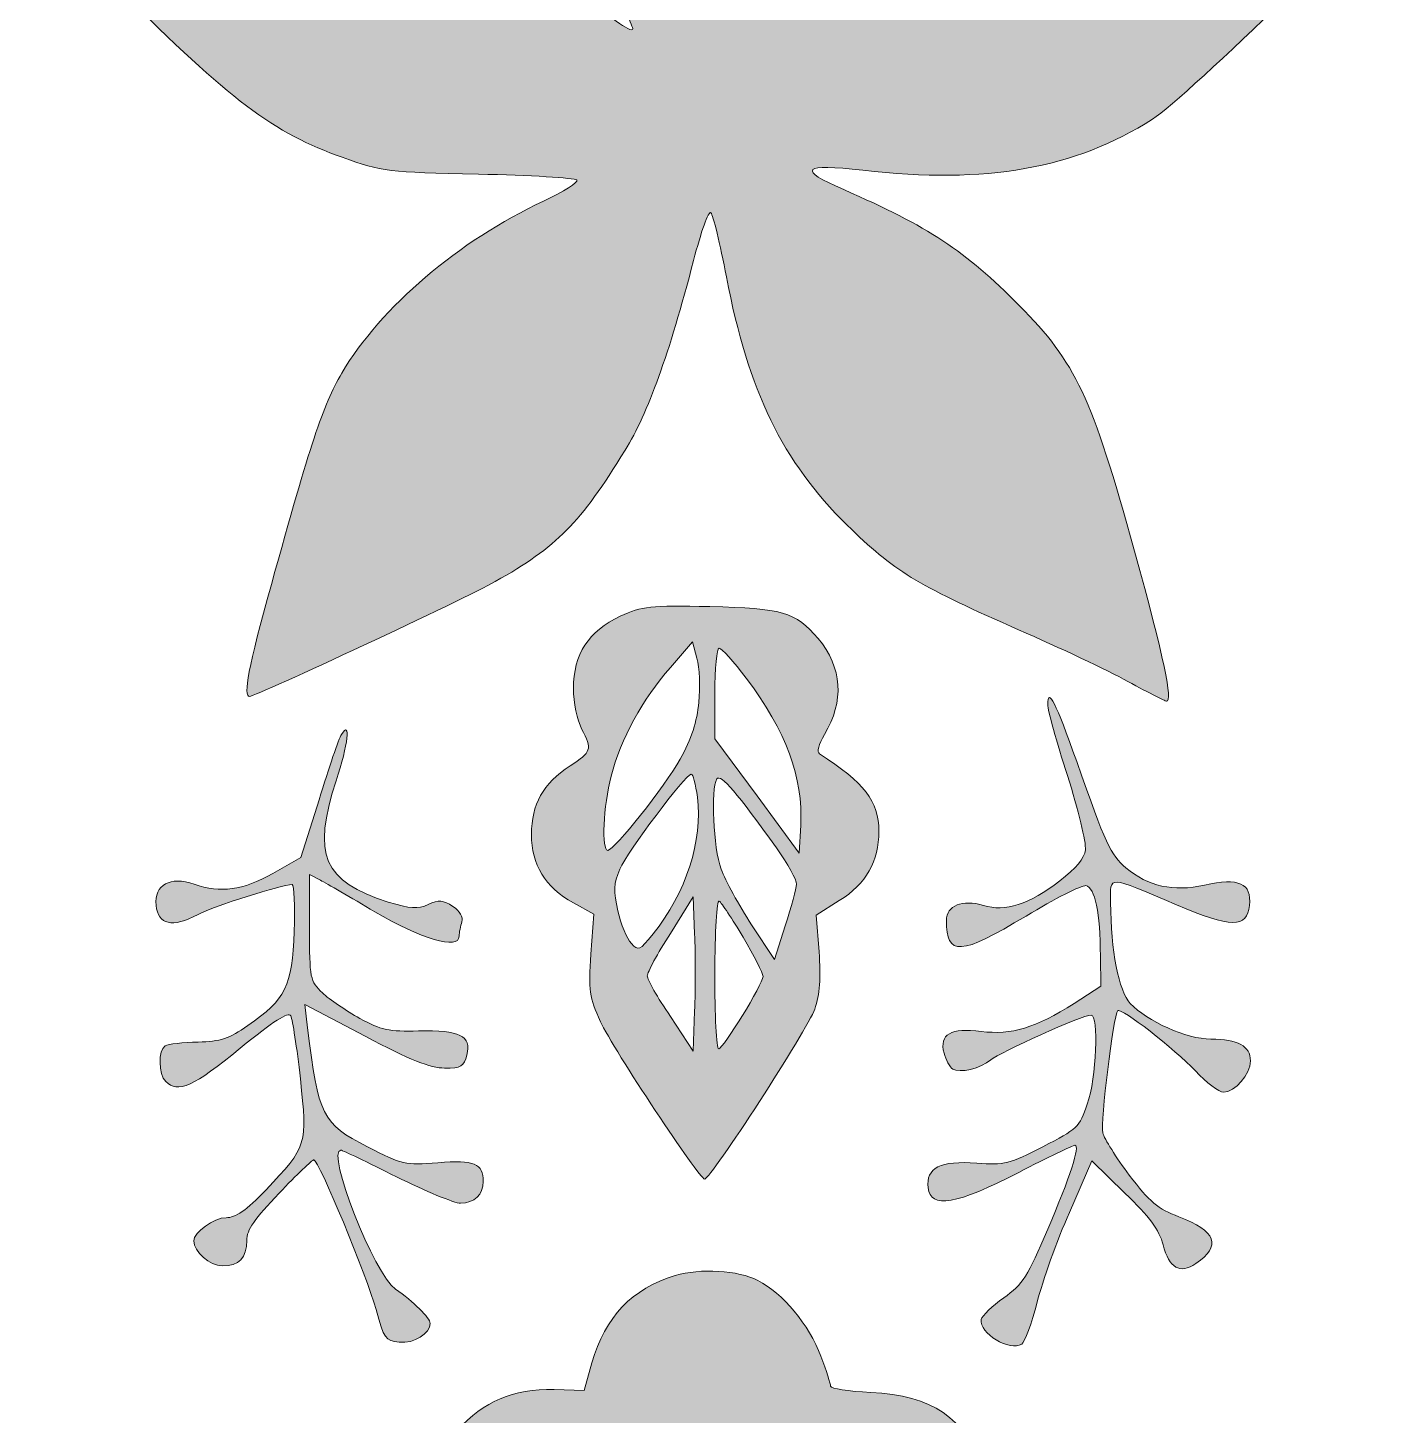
# Model space of a CAD drawing. Header units: millimetres. Extents: x 129 to 548, y 84 to 295.
# Drawn here: x 513.57 to 546.76, y 139.92 to 173.66 of the extents above; entities that cross this region are included whole.
import ezdxf

# ---------------------------------------------------------------- set-up
doc = ezdxf.new("R2010")
doc.units = ezdxf.units.MM
doc.header["$MEASUREMENT"] = 0
doc.layers.add('Layer 1', color=7, linetype='Continuous', lineweight=0)

# ---------------------------------------------------------------- blocks, each defined once
blk = doc.blocks.new('Block_0')
at = {"layer": 'Layer 1', "true_color": 0x000000, "transparency": 33554687}
h = blk.add_hatch(color=18, dxfattribs=at)
h.dxf.hatch_style = 2
edge = h.paths.add_edge_path()
edge.add_spline(control_points=[(528.674, 185.605), (527.113, 182.284), (526.948, 181.826), (526.76, 180.523), (526.526, 178.903), (526.843, 177.131), (527.758, 174.948), (528.052, 174.244), (528.286, 173.657), (528.286, 173.633), (528.286, 173.504), (527.57, 173.997), (527.171, 174.42), (526.068, 175.582), (524.343, 176.65), (522.828, 177.119), (521.784, 177.448), (519.777, 177.554), (518.157, 177.366), (517.5, 177.295), (516.232, 177.178), (515.34, 177.119), (514.448, 177.061), (513.673, 176.978), (513.626, 176.943), (513.568, 176.92), (514.565, 175.84), (515.833, 174.56), (518.462, 171.92), (519.565, 171.086), (521.22, 170.511), (522.195, 170.159), (522.335, 170.147), (524.53, 170.1), (525.786, 170.077), (526.866, 170.006), (526.925, 169.959), (526.972, 169.901), (526.608, 169.678), (526.115, 169.443), (524.049, 168.48), (522.159, 166.872), (521.209, 165.264), (520.739, 164.454), (520.446, 163.562), (519.495, 160.123), (518.932, 158.104), (518.802, 157.4), (518.967, 157.4), (519.108, 157.4), (524.249, 159.795), (524.941, 160.194), (526.444, 161.039), (527.007, 161.614), (528.099, 163.386), (528.662, 164.302), (529.167, 165.71), (529.765, 167.999), (529.941, 168.692), (530.129, 169.22), (530.188, 169.161), (530.235, 169.114), (530.411, 168.41), (530.563, 167.6), (531.103, 164.818), (531.925, 163.116), (533.498, 161.567), (534.636, 160.452), (535.2, 160.112), (537.489, 159.102), (538.439, 158.691), (539.672, 158.116), (540.223, 157.823), (540.775, 157.518), (541.245, 157.283), (541.268, 157.283), (541.432, 157.283), (541.209, 158.327), (540.493, 160.933), (539.437, 164.724), (539.073, 165.499), (537.688, 166.908), (536.362, 168.246), (535.481, 168.821), (533.416, 169.725), (532.265, 170.218), (532.418, 170.37), (533.885, 170.194), (536.902, 169.854), (539.026, 170.229), (540.928, 171.438), (541.749, 171.955), (546.761, 176.849), (546.585, 176.955), (546.374, 177.084), (542.172, 177.354), (540.2, 177.366), (538.698, 177.377), (538.028, 177.331), (537.5, 177.19), (536.374, 176.884), (534.988, 176.145), (533.979, 175.3), (533.463, 174.866), (532.946, 174.467), (532.829, 174.408), (532.512, 174.232), (532.465, 174.537), (532.676, 175.323), (533.404, 177.964), (533.451, 178.223), (533.451, 179.373), (533.451, 181.04), (533.204, 181.92), (532.019, 184.573), (530.493, 187.953), (530.188, 188.622), (530.129, 188.622), (530.106, 188.622), (529.448, 187.26), (528.674, 185.605)], knot_values=[0, 0, 0, 0, 1, 1, 1, 2, 2, 2, 3, 3, 3, 4, 4, 4, 5, 5, 5, 6, 6, 6, 7, 7, 7, 8, 8, 8, 9, 9, 9, 10, 10, 10, 11, 11, 11, 12, 12, 12, 13, 13, 13, 14, 14, 14, 15, 15, 15, 16, 16, 16, 17, 17, 17, 18, 18, 18, 19, 19, 19, 20, 20, 20, 21, 21, 21, 22, 22, 22, 23, 23, 23, 24, 24, 24, 25, 25, 25, 26, 26, 26, 27, 27, 27, 28, 28, 28, 29, 29, 29, 30, 30, 30, 31, 31, 31, 32, 32, 32, 33, 33, 33, 34, 34, 34, 35, 35, 35, 36, 36, 36, 37, 37, 37, 38, 38, 38, 39, 39, 39, 40, 40, 40, 40], degree=3, periodic=0)
h = blk.add_hatch(color=18, dxfattribs=at)
h.dxf.hatch_style = 2
edge = h.paths.add_edge_path()
edge.add_spline(control_points=[(530.974, 151.543), (531.232, 151.097), (531.455, 150.663), (531.455, 150.592), (531.455, 150.405), (530.481, 148.832), (530.376, 148.832), (530.317, 148.832), (530.282, 149.653), (530.282, 150.663), (530.282, 151.672), (530.329, 152.459), (530.387, 152.423), (530.446, 152.388), (530.704, 151.989), (530.974, 151.543)], knot_values=[0, 0, 0, 0, 1, 1, 1, 2, 2, 2, 3, 3, 3, 4, 4, 4, 5, 5, 5, 5], degree=3, periodic=0)
edge = h.paths.add_edge_path()
edge.add_spline(control_points=[(529.789, 149.747), (529.789, 149.747), (529.754, 148.773), (529.754, 148.773), (529.754, 148.773), (529.202, 149.618), (529.202, 149.618), (528.885, 150.076), (528.638, 150.522), (528.638, 150.604), (528.638, 150.686), (528.885, 151.144), (529.202, 151.637), (529.202, 151.637), (529.754, 152.529), (529.754, 152.529), (529.754, 152.529), (529.789, 151.625), (529.789, 151.625), (529.812, 151.132), (529.812, 150.287), (529.789, 149.747)], knot_values=[0, 0, 0, 0, 1, 1, 1, 2, 2, 2, 3, 3, 3, 4, 4, 4, 5, 5, 5, 6, 6, 6, 7, 7, 7, 7], degree=3, periodic=0)
edge = h.paths.add_edge_path()
edge.add_spline(control_points=[(531.784, 153.715), (532.054, 153.327), (532.277, 152.94), (532.265, 152.834), (532.265, 152.729), (532.148, 152.283), (531.995, 151.825), (531.995, 151.825), (531.737, 151.003), (531.737, 151.003), (531.737, 151.003), (531.174, 151.848), (531.174, 151.848), (530.869, 152.318), (530.54, 152.928), (530.434, 153.198), (530.247, 153.715), (530.176, 155.147), (530.329, 155.393), (530.423, 155.534), (530.833, 155.041), (531.784, 153.715)], knot_values=[0, 0, 0, 0, 1, 1, 1, 2, 2, 2, 3, 3, 3, 4, 4, 4, 5, 5, 5, 6, 6, 6, 7, 7, 7, 7], degree=3, periodic=0)
edge = h.paths.add_edge_path()
edge.add_spline(control_points=[(529.859, 154.947), (530, 153.914), (529.577, 152.611), (528.779, 151.625), (528.451, 151.215), (528.427, 151.203), (528.251, 151.391), (528.146, 151.508), (527.993, 151.86), (527.922, 152.189), (527.817, 152.658), (527.817, 152.846), (527.969, 153.198), (528.146, 153.621), (529.566, 155.499), (529.707, 155.51), (529.754, 155.522), (529.812, 155.264), (529.859, 154.947)], knot_values=[0, 0, 0, 0, 1, 1, 1, 2, 2, 2, 3, 3, 3, 4, 4, 4, 5, 5, 5, 6, 6, 6, 6], degree=3, periodic=0)
edge = h.paths.add_edge_path()
edge.add_spline(control_points=[(531.045, 157.846), (532.019, 156.555), (532.43, 155.428), (532.371, 154.266), (532.371, 154.266), (532.336, 153.585), (532.336, 153.585), (532.336, 153.585), (531.315, 154.982), (531.315, 154.982), (531.315, 154.982), (530.282, 156.367), (530.282, 156.367), (530.282, 156.367), (530.282, 157.471), (530.282, 157.471), (530.282, 158.081), (530.329, 158.574), (530.387, 158.574), (530.446, 158.574), (530.739, 158.245), (531.045, 157.846)], knot_values=[0, 0, 0, 0, 1, 1, 1, 2, 2, 2, 3, 3, 3, 4, 4, 4, 5, 5, 5, 6, 6, 6, 7, 7, 7, 7], degree=3, periodic=0)
edge = h.paths.add_edge_path()
edge.add_spline(control_points=[(529.894, 157.259), (529.847, 156.79), (529.718, 156.367), (529.437, 155.874), (529.061, 155.194), (527.84, 153.668), (527.676, 153.656), (527.523, 153.644), (527.57, 154.736), (527.758, 155.464), (527.993, 156.367), (528.521, 157.33), (529.202, 158.104), (529.202, 158.104), (529.742, 158.727), (529.742, 158.727), (529.742, 158.727), (529.847, 158.327), (529.847, 158.327), (529.906, 158.104), (529.93, 157.623), (529.894, 157.259)], knot_values=[0, 0, 0, 0, 1, 1, 1, 2, 2, 2, 3, 3, 3, 4, 4, 4, 5, 5, 5, 6, 6, 6, 7, 7, 7, 7], degree=3, periodic=0)
edge = h.paths.add_edge_path()
edge.add_spline(control_points=[(527.981, 159.349), (527.207, 158.985), (526.843, 158.433), (526.843, 157.588), (526.843, 157.259), (526.937, 156.813), (527.042, 156.614), (527.3, 156.097), (527.289, 156.062), (526.76, 155.71), (526.103, 155.276), (525.821, 154.783), (525.821, 154.043), (525.821, 153.304), (526.15, 152.764), (526.843, 152.377), (526.843, 152.377), (527.336, 152.107), (527.336, 152.107), (527.336, 152.107), (527.265, 151.132), (527.265, 151.132), (527.207, 150.252), (527.23, 150.088), (527.5, 149.489), (527.805, 148.832), (529.906, 145.663), (530.035, 145.663), (530.188, 145.674), (532.547, 149.313), (532.711, 149.794), (532.841, 150.158), (532.864, 150.545), (532.817, 151.191), (532.817, 151.191), (532.747, 152.083), (532.747, 152.083), (532.747, 152.083), (533.31, 152.435), (533.31, 152.435), (533.967, 152.846), (534.272, 153.386), (534.272, 154.125), (534.272, 154.853), (533.92, 155.299), (532.829, 156.003), (532.758, 156.05), (532.805, 156.238), (532.946, 156.473), (533.439, 157.283), (533.38, 158.104), (532.794, 158.809), (532.242, 159.454), (531.913, 159.548), (530.164, 159.583), (528.697, 159.619), (528.521, 159.595), (527.981, 159.349)], knot_values=[0, 0, 0, 0, 1, 1, 1, 2, 2, 2, 3, 3, 3, 4, 4, 4, 5, 5, 5, 6, 6, 6, 7, 7, 7, 8, 8, 8, 9, 9, 9, 10, 10, 10, 11, 11, 11, 12, 12, 12, 13, 13, 13, 14, 14, 14, 15, 15, 15, 16, 16, 16, 17, 17, 17, 18, 18, 18, 19, 19, 19, 19], degree=3, periodic=0)
h = blk.add_hatch(color=18, dxfattribs=at)
h.dxf.hatch_style = 2
edge = h.paths.add_edge_path()
edge.add_spline(control_points=[(538.381, 157.201), (538.381, 157.072), (538.592, 156.285), (538.862, 155.475), (539.12, 154.654), (539.32, 153.844), (539.296, 153.668), (539.273, 153.456), (539.073, 153.222), (538.674, 152.916), (537.935, 152.341), (537.336, 152.154), (536.82, 152.318), (536.303, 152.47), (535.916, 152.318), (535.916, 151.954), (535.916, 151.074), (536.256, 151.097), (537.852, 152.06), (538.557, 152.482), (539.202, 152.811), (539.308, 152.799), (539.531, 152.752), (539.66, 152.142), (539.66, 151.085), (539.66, 151.085), (539.672, 150.358), (539.672, 150.358), (539.672, 150.358), (539.026, 149.935), (539.026, 149.935), (538.075, 149.337), (537.5, 149.16), (536.761, 149.254), (536.021, 149.348), (535.74, 149.184), (535.857, 148.726), (535.904, 148.562), (535.998, 148.386), (536.068, 148.339), (536.244, 148.233), (536.749, 148.351), (536.996, 148.562), (537.195, 148.738), (539.237, 149.653), (539.437, 149.653), (539.625, 149.653), (539.566, 148.116), (539.343, 147.482), (539.155, 146.93), (539.097, 146.872), (538.263, 146.449), (537.453, 146.027), (537.324, 146.003), (536.655, 146.05), (535.775, 146.12), (535.411, 145.933), (535.47, 145.451), (535.528, 144.935), (536.162, 145.041), (537.676, 145.827), (538.381, 146.191), (539.003, 146.484), (539.038, 146.484), (539.179, 146.484), (538.921, 145.71), (538.381, 144.442), (537.899, 143.303), (537.77, 143.104), (537.313, 142.775), (537.031, 142.576), (536.784, 142.341), (536.761, 142.247), (536.702, 141.918), (537.465, 141.461), (537.747, 141.648), (537.817, 141.695), (537.993, 142.153), (538.122, 142.67), (538.252, 143.186), (538.604, 144.172), (538.909, 144.853), (538.909, 144.853), (539.449, 146.109), (539.449, 146.109), (539.449, 146.109), (540.259, 145.322), (540.259, 145.322), (540.857, 144.747), (541.092, 144.43), (541.186, 144.066), (541.338, 143.491), (541.585, 143.35), (541.984, 143.609), (542.618, 144.031), (542.477, 144.407), (541.573, 144.747), (541.057, 144.935), (540.857, 145.111), (540.364, 145.757), (540.047, 146.179), (539.754, 146.649), (539.719, 146.789), (539.66, 147.036), (539.977, 149.653), (540.083, 149.759), (540.165, 149.841), (541.468, 148.832), (541.972, 148.292), (542.242, 148.01), (542.547, 147.775), (542.653, 147.775), (542.935, 147.775), (543.31, 148.21), (543.31, 148.538), (543.31, 148.902), (543.005, 149.067), (542.348, 149.067), (541.761, 149.067), (540.799, 149.501), (540.388, 149.935), (540.106, 150.229), (539.918, 151.226), (539.907, 152.388), (539.907, 153.057), (539.813, 153.057), (541.515, 152.33), (542.829, 151.766), (543.24, 151.766), (543.287, 152.318), (543.346, 152.858), (543.029, 152.999), (542.195, 152.811), (541.432, 152.646), (540.822, 152.776), (540.282, 153.233), (539.907, 153.55), (539.789, 153.809), (539.085, 155.816), (538.58, 157.248), (538.381, 157.647), (538.381, 157.201)], knot_values=[0, 0, 0, 0, 1, 1, 1, 2, 2, 2, 3, 3, 3, 4, 4, 4, 5, 5, 5, 6, 6, 6, 7, 7, 7, 8, 8, 8, 9, 9, 9, 10, 10, 10, 11, 11, 11, 12, 12, 12, 13, 13, 13, 14, 14, 14, 15, 15, 15, 16, 16, 16, 17, 17, 17, 18, 18, 18, 19, 19, 19, 20, 20, 20, 21, 21, 21, 22, 22, 22, 23, 23, 23, 24, 24, 24, 25, 25, 25, 26, 26, 26, 27, 27, 27, 28, 28, 28, 29, 29, 29, 30, 30, 30, 31, 31, 31, 32, 32, 32, 33, 33, 33, 34, 34, 34, 35, 35, 35, 36, 36, 36, 37, 37, 37, 38, 38, 38, 39, 39, 39, 40, 40, 40, 41, 41, 41, 42, 42, 42, 43, 43, 43, 44, 44, 44, 45, 45, 45, 46, 46, 46, 47, 47, 47, 47], degree=3, periodic=0)
h = blk.add_hatch(color=18, dxfattribs=at)
h.dxf.hatch_style = 2
edge = h.paths.add_edge_path()
edge.add_spline(control_points=[(521.197, 156.473), (521.138, 156.379), (520.892, 155.663), (520.657, 154.888), (520.657, 154.888), (520.211, 153.48), (520.211, 153.48), (520.211, 153.48), (519.53, 153.093), (519.53, 153.093), (518.791, 152.682), (518.263, 152.611), (517.617, 152.834), (517.03, 153.034), (516.643, 152.823), (516.69, 152.318), (516.737, 151.848), (517.077, 151.766), (517.711, 152.095), (518.098, 152.306), (519.753, 152.823), (520, 152.823), (520.047, 152.823), (520.07, 152.306), (520.047, 151.684), (520, 150.358), (519.847, 150.029), (518.92, 149.395), (518.474, 149.078), (518.251, 149.008), (517.711, 148.996), (517.347, 148.984), (516.983, 148.949), (516.913, 148.902), (516.737, 148.797), (516.748, 148.21), (516.924, 148.034), (517.218, 147.74), (517.605, 147.916), (518.732, 148.844), (519.554, 149.513), (519.906, 149.736), (519.964, 149.63), (520.011, 149.548), (520.117, 148.855), (520.199, 148.104), (520.375, 146.496), (520.364, 146.461), (519.366, 145.404), (518.885, 144.9), (518.626, 144.724), (518.392, 144.724), (518.098, 144.724), (517.605, 144.372), (517.605, 144.16), (517.605, 143.902), (518.004, 143.55), (518.298, 143.55), (518.709, 143.55), (518.896, 143.749), (518.896, 144.172), (518.896, 144.43), (519.084, 144.7), (519.683, 145.322), (520.105, 145.768), (520.493, 146.132), (520.528, 146.132), (520.645, 146.132), (521.819, 143.292), (522.042, 142.494), (522.23, 141.778), (522.265, 141.731), (522.605, 141.695), (522.969, 141.66), (523.357, 141.907), (523.357, 142.153), (523.357, 142.282), (522.946, 142.693), (522.511, 142.987), (522.007, 143.327), (520.81, 146.367), (521.185, 146.367), (521.22, 146.367), (521.831, 146.073), (522.535, 145.721), (523.239, 145.369), (523.943, 145.076), (524.096, 145.076), (524.436, 145.076), (524.648, 145.287), (524.648, 145.604), (524.648, 146.038), (524.436, 146.132), (523.544, 146.062), (522.746, 145.991), (522.676, 146.015), (521.831, 146.449), (520.727, 147.012), (520.633, 147.2), (520.375, 149.337), (520.375, 149.337), (520.305, 149.912), (520.305, 149.912), (520.305, 149.912), (521.772, 149.137), (521.772, 149.137), (522.864, 148.562), (523.368, 148.362), (523.709, 148.362), (524.12, 148.362), (524.178, 148.398), (524.249, 148.679), (524.366, 149.149), (524.073, 149.29), (523.075, 149.266), (522.359, 149.243), (522.159, 149.29), (521.643, 149.571), (521.314, 149.759), (520.903, 150.029), (520.739, 150.193), (520.434, 150.475), (520.422, 150.534), (520.422, 151.778), (520.422, 151.778), (520.422, 153.069), (520.422, 153.069), (520.422, 153.069), (520.692, 152.928), (520.692, 152.928), (520.833, 152.858), (521.432, 152.506), (522.007, 152.165), (523.122, 151.508), (524.061, 151.226), (524.061, 151.567), (524.061, 151.661), (524.096, 151.825), (524.131, 151.919), (524.166, 152.036), (524.084, 152.177), (523.908, 152.294), (523.674, 152.447), (523.568, 152.459), (523.31, 152.341), (523.051, 152.224), (522.875, 152.236), (522.335, 152.4), (520.751, 152.905), (520.481, 153.539), (521.068, 155.346), (521.361, 156.238), (521.432, 156.849), (521.197, 156.473)], knot_values=[0, 0, 0, 0, 1, 1, 1, 2, 2, 2, 3, 3, 3, 4, 4, 4, 5, 5, 5, 6, 6, 6, 7, 7, 7, 8, 8, 8, 9, 9, 9, 10, 10, 10, 11, 11, 11, 12, 12, 12, 13, 13, 13, 14, 14, 14, 15, 15, 15, 16, 16, 16, 17, 17, 17, 18, 18, 18, 19, 19, 19, 20, 20, 20, 21, 21, 21, 22, 22, 22, 23, 23, 23, 24, 24, 24, 25, 25, 25, 26, 26, 26, 27, 27, 27, 28, 28, 28, 29, 29, 29, 30, 30, 30, 31, 31, 31, 32, 32, 32, 33, 33, 33, 34, 34, 34, 35, 35, 35, 36, 36, 36, 37, 37, 37, 38, 38, 38, 39, 39, 39, 40, 40, 40, 41, 41, 41, 42, 42, 42, 43, 43, 43, 44, 44, 44, 45, 45, 45, 46, 46, 46, 47, 47, 47, 48, 48, 48, 49, 49, 49, 50, 50, 50, 51, 51, 51, 51], degree=3, periodic=0)
h = blk.add_hatch(color=18, dxfattribs=at)
h.dxf.hatch_style = 2
edge = h.paths.add_edge_path()
edge.add_spline(control_points=[(529.319, 143.315), (528.263, 142.998), (527.617, 142.317), (527.289, 141.191), (527.289, 141.191), (527.101, 140.522), (527.101, 140.522), (527.101, 140.522), (526.373, 140.545), (526.373, 140.545), (525.364, 140.557), (524.659, 140.263), (524.026, 139.559), (523.239, 138.679), (523.004, 137.435), (523.462, 136.449), (523.662, 136.014), (523.826, 135.838), (524.824, 135.052), (524.824, 135.052), (525.164, 134.77), (525.164, 134.77), (525.164, 134.77), (524.965, 134.136), (524.965, 134.136), (524.554, 132.834), (524.789, 131.683), (525.598, 130.909), (526.15, 130.38), (526.749, 130.169), (527.629, 130.169), (528.263, 130.169), (528.509, 130.24), (529.296, 130.627), (529.296, 130.627), (530.211, 131.085), (530.211, 131.085), (530.211, 131.085), (530.728, 130.686), (530.728, 130.686), (531.35, 130.216), (532.042, 130.005), (532.618, 130.11), (533.322, 130.24), (535.211, 131.026), (535.27, 131.226), (535.54, 132.082), (535.505, 133.503), (535.2, 134.254), (535.2, 134.254), (535.035, 134.641), (535.035, 134.641), (535.035, 134.641), (535.775, 135.31), (535.775, 135.31), (536.902, 136.343), (537.23, 137.399), (536.796, 138.632), (536.362, 139.864), (535.575, 140.393), (534.073, 140.475), (533.533, 140.498), (533.099, 140.569), (533.099, 140.627), (533.099, 140.674), (532.993, 141.003), (532.864, 141.355), (532.571, 142.118), (531.937, 142.893), (531.326, 143.198), (530.857, 143.444), (529.918, 143.503), (529.319, 143.315)], knot_values=[0, 0, 0, 0, 1, 1, 1, 2, 2, 2, 3, 3, 3, 4, 4, 4, 5, 5, 5, 6, 6, 6, 7, 7, 7, 8, 8, 8, 9, 9, 9, 10, 10, 10, 11, 11, 11, 12, 12, 12, 13, 13, 13, 14, 14, 14, 15, 15, 15, 16, 16, 16, 17, 17, 17, 18, 18, 18, 19, 19, 19, 20, 20, 20, 21, 21, 21, 22, 22, 22, 23, 23, 23, 24, 24, 24, 24], degree=3, periodic=0)
at = {"layer": 'Layer 1'}
for points, knots in [([(528.674, 185.605), (527.113, 182.284), (526.948, 181.826), (526.76, 180.523), (526.526, 178.903), (526.843, 177.131), (527.758, 174.948), (528.052, 174.244), (528.286, 173.657), (528.286, 173.633), (528.286, 173.504), (527.57, 173.997), (527.171, 174.42), (526.068, 175.582), (524.343, 176.65), (522.828, 177.119), (521.784, 177.448), (519.777, 177.554), (518.157, 177.366), (517.5, 177.295), (516.232, 177.178), (515.34, 177.119), (514.448, 177.061), (513.673, 176.978), (513.626, 176.943), (513.568, 176.92), (514.565, 175.84), (515.833, 174.56), (518.462, 171.92), (519.565, 171.086), (521.22, 170.511), (522.195, 170.159), (522.335, 170.147), (524.53, 170.1), (525.786, 170.077), (526.866, 170.006), (526.925, 169.959), (526.972, 169.901), (526.608, 169.678), (526.115, 169.443), (524.049, 168.48), (522.159, 166.872), (521.209, 165.264), (520.739, 164.454), (520.446, 163.562), (519.495, 160.123), (518.932, 158.104), (518.802, 157.4), (518.967, 157.4), (519.108, 157.4), (524.249, 159.795), (524.941, 160.194), (526.444, 161.039), (527.007, 161.614), (528.099, 163.386), (528.662, 164.302), (529.167, 165.71), (529.765, 167.999), (529.941, 168.692), (530.129, 169.22), (530.188, 169.161), (530.235, 169.114), (530.411, 168.41), (530.563, 167.6), (531.103, 164.818), (531.925, 163.116), (533.498, 161.567), (534.636, 160.452), (535.2, 160.112), (537.489, 159.102), (538.439, 158.691), (539.672, 158.116), (540.223, 157.823), (540.775, 157.518), (541.245, 157.283), (541.268, 157.283), (541.432, 157.283), (541.209, 158.327), (540.493, 160.933), (539.437, 164.724), (539.073, 165.499), (537.688, 166.908), (536.362, 168.246), (535.481, 168.821), (533.416, 169.725), (532.265, 170.218), (532.418, 170.37), (533.885, 170.194), (536.902, 169.854), (539.026, 170.229), (540.928, 171.438), (541.749, 171.955), (546.761, 176.849), (546.585, 176.955), (546.374, 177.084), (542.172, 177.354), (540.2, 177.366), (538.698, 177.377), (538.028, 177.331), (537.5, 177.19), (536.374, 176.884), (534.988, 176.145), (533.979, 175.3), (533.463, 174.866), (532.946, 174.467), (532.829, 174.408), (532.512, 174.232), (532.465, 174.537), (532.676, 175.323), (533.404, 177.964), (533.451, 178.223), (533.451, 179.373), (533.451, 181.04), (533.204, 181.92), (532.019, 184.573), (530.493, 187.953), (530.188, 188.622), (530.129, 188.622), (530.106, 188.622), (529.448, 187.26), (528.674, 185.605)], [0, 0, 0, 0, 1, 1, 1, 2, 2, 2, 3, 3, 3, 4, 4, 4, 5, 5, 5, 6, 6, 6, 7, 7, 7, 8, 8, 8, 9, 9, 9, 10, 10, 10, 11, 11, 11, 12, 12, 12, 13, 13, 13, 14, 14, 14, 15, 15, 15, 16, 16, 16, 17, 17, 17, 18, 18, 18, 19, 19, 19, 20, 20, 20, 21, 21, 21, 22, 22, 22, 23, 23, 23, 24, 24, 24, 25, 25, 25, 26, 26, 26, 27, 27, 27, 28, 28, 28, 29, 29, 29, 30, 30, 30, 31, 31, 31, 32, 32, 32, 33, 33, 33, 34, 34, 34, 35, 35, 35, 36, 36, 36, 37, 37, 37, 38, 38, 38, 39, 39, 39, 40, 40, 40, 40]), ([(527.981, 159.349), (527.207, 158.985), (526.843, 158.433), (526.843, 157.588), (526.843, 157.259), (526.937, 156.813), (527.042, 156.614), (527.3, 156.097), (527.289, 156.062), (526.76, 155.71), (526.103, 155.276), (525.821, 154.783), (525.821, 154.043), (525.821, 153.304), (526.15, 152.764), (526.843, 152.377), (526.843, 152.377), (527.336, 152.107), (527.336, 152.107), (527.336, 152.107), (527.265, 151.132), (527.265, 151.132), (527.207, 150.252), (527.23, 150.088), (527.5, 149.489), (527.805, 148.832), (529.906, 145.663), (530.035, 145.663), (530.188, 145.674), (532.547, 149.313), (532.711, 149.794), (532.841, 150.158), (532.864, 150.545), (532.817, 151.191), (532.817, 151.191), (532.747, 152.083), (532.747, 152.083), (532.747, 152.083), (533.31, 152.435), (533.31, 152.435), (533.967, 152.846), (534.272, 153.386), (534.272, 154.125), (534.272, 154.853), (533.92, 155.299), (532.829, 156.003), (532.758, 156.05), (532.805, 156.238), (532.946, 156.473), (533.439, 157.283), (533.38, 158.104), (532.794, 158.809), (532.242, 159.454), (531.913, 159.548), (530.164, 159.583), (528.697, 159.619), (528.521, 159.595), (527.981, 159.349)], [0, 0, 0, 0, 1, 1, 1, 2, 2, 2, 3, 3, 3, 4, 4, 4, 5, 5, 5, 6, 6, 6, 7, 7, 7, 8, 8, 8, 9, 9, 9, 10, 10, 10, 11, 11, 11, 12, 12, 12, 13, 13, 13, 14, 14, 14, 15, 15, 15, 16, 16, 16, 17, 17, 17, 18, 18, 18, 19, 19, 19, 19]), ([(529.894, 157.259), (529.847, 156.79), (529.718, 156.367), (529.437, 155.874), (529.061, 155.194), (527.84, 153.668), (527.676, 153.656), (527.523, 153.644), (527.57, 154.736), (527.758, 155.464), (527.993, 156.367), (528.521, 157.33), (529.202, 158.104), (529.202, 158.104), (529.742, 158.727), (529.742, 158.727), (529.742, 158.727), (529.847, 158.327), (529.847, 158.327), (529.906, 158.104), (529.93, 157.623), (529.894, 157.259)], [0, 0, 0, 0, 1, 1, 1, 2, 2, 2, 3, 3, 3, 4, 4, 4, 5, 5, 5, 6, 6, 6, 7, 7, 7, 7]), ([(531.045, 157.846), (532.019, 156.555), (532.43, 155.428), (532.371, 154.266), (532.371, 154.266), (532.336, 153.585), (532.336, 153.585), (532.336, 153.585), (531.315, 154.982), (531.315, 154.982), (531.315, 154.982), (530.282, 156.367), (530.282, 156.367), (530.282, 156.367), (530.282, 157.471), (530.282, 157.471), (530.282, 158.081), (530.329, 158.574), (530.387, 158.574), (530.446, 158.574), (530.739, 158.245), (531.045, 157.846)], [0, 0, 0, 0, 1, 1, 1, 2, 2, 2, 3, 3, 3, 4, 4, 4, 5, 5, 5, 6, 6, 6, 7, 7, 7, 7]), ([(538.381, 157.201), (538.381, 157.072), (538.592, 156.285), (538.862, 155.475), (539.12, 154.654), (539.32, 153.844), (539.296, 153.668), (539.273, 153.456), (539.073, 153.222), (538.674, 152.916), (537.935, 152.341), (537.336, 152.154), (536.82, 152.318), (536.303, 152.47), (535.916, 152.318), (535.916, 151.954), (535.916, 151.074), (536.256, 151.097), (537.852, 152.06), (538.557, 152.482), (539.202, 152.811), (539.308, 152.799), (539.531, 152.752), (539.66, 152.142), (539.66, 151.085), (539.66, 151.085), (539.672, 150.358), (539.672, 150.358), (539.672, 150.358), (539.026, 149.935), (539.026, 149.935), (538.075, 149.337), (537.5, 149.16), (536.761, 149.254), (536.021, 149.348), (535.74, 149.184), (535.857, 148.726), (535.904, 148.562), (535.998, 148.386), (536.068, 148.339), (536.244, 148.233), (536.749, 148.351), (536.996, 148.562), (537.195, 148.738), (539.237, 149.653), (539.437, 149.653), (539.625, 149.653), (539.566, 148.116), (539.343, 147.482), (539.155, 146.93), (539.097, 146.872), (538.263, 146.449), (537.453, 146.027), (537.324, 146.003), (536.655, 146.05), (535.775, 146.12), (535.411, 145.933), (535.47, 145.451), (535.528, 144.935), (536.162, 145.041), (537.676, 145.827), (538.381, 146.191), (539.003, 146.484), (539.038, 146.484), (539.179, 146.484), (538.921, 145.71), (538.381, 144.442), (537.899, 143.303), (537.77, 143.104), (537.313, 142.775), (537.031, 142.576), (536.784, 142.341), (536.761, 142.247), (536.702, 141.918), (537.465, 141.461), (537.747, 141.648), (537.817, 141.695), (537.993, 142.153), (538.122, 142.67), (538.252, 143.186), (538.604, 144.172), (538.909, 144.853), (538.909, 144.853), (539.449, 146.109), (539.449, 146.109), (539.449, 146.109), (540.259, 145.322), (540.259, 145.322), (540.857, 144.747), (541.092, 144.43), (541.186, 144.066), (541.338, 143.491), (541.585, 143.35), (541.984, 143.609), (542.618, 144.031), (542.477, 144.407), (541.573, 144.747), (541.057, 144.935), (540.857, 145.111), (540.364, 145.757), (540.047, 146.179), (539.754, 146.649), (539.719, 146.789), (539.66, 147.036), (539.977, 149.653), (540.083, 149.759), (540.165, 149.841), (541.468, 148.832), (541.972, 148.292), (542.242, 148.01), (542.547, 147.775), (542.653, 147.775), (542.935, 147.775), (543.31, 148.21), (543.31, 148.538), (543.31, 148.902), (543.005, 149.067), (542.348, 149.067), (541.761, 149.067), (540.799, 149.501), (540.388, 149.935), (540.106, 150.229), (539.918, 151.226), (539.907, 152.388), (539.907, 153.057), (539.813, 153.057), (541.515, 152.33), (542.829, 151.766), (543.24, 151.766), (543.287, 152.318), (543.346, 152.858), (543.029, 152.999), (542.195, 152.811), (541.432, 152.646), (540.822, 152.776), (540.282, 153.233), (539.907, 153.55), (539.789, 153.809), (539.085, 155.816), (538.58, 157.248), (538.381, 157.647), (538.381, 157.201)], [0, 0, 0, 0, 1, 1, 1, 2, 2, 2, 3, 3, 3, 4, 4, 4, 5, 5, 5, 6, 6, 6, 7, 7, 7, 8, 8, 8, 9, 9, 9, 10, 10, 10, 11, 11, 11, 12, 12, 12, 13, 13, 13, 14, 14, 14, 15, 15, 15, 16, 16, 16, 17, 17, 17, 18, 18, 18, 19, 19, 19, 20, 20, 20, 21, 21, 21, 22, 22, 22, 23, 23, 23, 24, 24, 24, 25, 25, 25, 26, 26, 26, 27, 27, 27, 28, 28, 28, 29, 29, 29, 30, 30, 30, 31, 31, 31, 32, 32, 32, 33, 33, 33, 34, 34, 34, 35, 35, 35, 36, 36, 36, 37, 37, 37, 38, 38, 38, 39, 39, 39, 40, 40, 40, 41, 41, 41, 42, 42, 42, 43, 43, 43, 44, 44, 44, 45, 45, 45, 46, 46, 46, 47, 47, 47, 47]), ([(521.197, 156.473), (521.138, 156.379), (520.892, 155.663), (520.657, 154.888), (520.657, 154.888), (520.211, 153.48), (520.211, 153.48), (520.211, 153.48), (519.53, 153.093), (519.53, 153.093), (518.791, 152.682), (518.263, 152.611), (517.617, 152.834), (517.03, 153.034), (516.643, 152.823), (516.69, 152.318), (516.737, 151.848), (517.077, 151.766), (517.711, 152.095), (518.098, 152.306), (519.753, 152.823), (520, 152.823), (520.047, 152.823), (520.07, 152.306), (520.047, 151.684), (520, 150.358), (519.847, 150.029), (518.92, 149.395), (518.474, 149.078), (518.251, 149.008), (517.711, 148.996), (517.347, 148.984), (516.983, 148.949), (516.913, 148.902), (516.737, 148.797), (516.748, 148.21), (516.924, 148.034), (517.218, 147.74), (517.605, 147.916), (518.732, 148.844), (519.554, 149.513), (519.906, 149.736), (519.964, 149.63), (520.011, 149.548), (520.117, 148.855), (520.199, 148.104), (520.375, 146.496), (520.364, 146.461), (519.366, 145.404), (518.885, 144.9), (518.626, 144.724), (518.392, 144.724), (518.098, 144.724), (517.605, 144.372), (517.605, 144.16), (517.605, 143.902), (518.004, 143.55), (518.298, 143.55), (518.709, 143.55), (518.896, 143.749), (518.896, 144.172), (518.896, 144.43), (519.084, 144.7), (519.683, 145.322), (520.105, 145.768), (520.493, 146.132), (520.528, 146.132), (520.645, 146.132), (521.819, 143.292), (522.042, 142.494), (522.23, 141.778), (522.265, 141.731), (522.605, 141.695), (522.969, 141.66), (523.357, 141.907), (523.357, 142.153), (523.357, 142.282), (522.946, 142.693), (522.511, 142.987), (522.007, 143.327), (520.81, 146.367), (521.185, 146.367), (521.22, 146.367), (521.831, 146.073), (522.535, 145.721), (523.239, 145.369), (523.943, 145.076), (524.096, 145.076), (524.436, 145.076), (524.648, 145.287), (524.648, 145.604), (524.648, 146.038), (524.436, 146.132), (523.544, 146.062), (522.746, 145.991), (522.676, 146.015), (521.831, 146.449), (520.727, 147.012), (520.633, 147.2), (520.375, 149.337), (520.375, 149.337), (520.305, 149.912), (520.305, 149.912), (520.305, 149.912), (521.772, 149.137), (521.772, 149.137), (522.864, 148.562), (523.368, 148.362), (523.709, 148.362), (524.12, 148.362), (524.178, 148.398), (524.249, 148.679), (524.366, 149.149), (524.073, 149.29), (523.075, 149.266), (522.359, 149.243), (522.159, 149.29), (521.643, 149.571), (521.314, 149.759), (520.903, 150.029), (520.739, 150.193), (520.434, 150.475), (520.422, 150.534), (520.422, 151.778), (520.422, 151.778), (520.422, 153.069), (520.422, 153.069), (520.422, 153.069), (520.692, 152.928), (520.692, 152.928), (520.833, 152.858), (521.432, 152.506), (522.007, 152.165), (523.122, 151.508), (524.061, 151.226), (524.061, 151.567), (524.061, 151.661), (524.096, 151.825), (524.131, 151.919), (524.166, 152.036), (524.084, 152.177), (523.908, 152.294), (523.674, 152.447), (523.568, 152.459), (523.31, 152.341), (523.051, 152.224), (522.875, 152.236), (522.335, 152.4), (520.751, 152.905), (520.481, 153.539), (521.068, 155.346), (521.361, 156.238), (521.432, 156.849), (521.197, 156.473)], [0, 0, 0, 0, 1, 1, 1, 2, 2, 2, 3, 3, 3, 4, 4, 4, 5, 5, 5, 6, 6, 6, 7, 7, 7, 8, 8, 8, 9, 9, 9, 10, 10, 10, 11, 11, 11, 12, 12, 12, 13, 13, 13, 14, 14, 14, 15, 15, 15, 16, 16, 16, 17, 17, 17, 18, 18, 18, 19, 19, 19, 20, 20, 20, 21, 21, 21, 22, 22, 22, 23, 23, 23, 24, 24, 24, 25, 25, 25, 26, 26, 26, 27, 27, 27, 28, 28, 28, 29, 29, 29, 30, 30, 30, 31, 31, 31, 32, 32, 32, 33, 33, 33, 34, 34, 34, 35, 35, 35, 36, 36, 36, 37, 37, 37, 38, 38, 38, 39, 39, 39, 40, 40, 40, 41, 41, 41, 42, 42, 42, 43, 43, 43, 44, 44, 44, 45, 45, 45, 46, 46, 46, 47, 47, 47, 48, 48, 48, 49, 49, 49, 50, 50, 50, 51, 51, 51, 51]), ([(529.859, 154.947), (530, 153.914), (529.577, 152.611), (528.779, 151.625), (528.451, 151.215), (528.427, 151.203), (528.251, 151.391), (528.146, 151.508), (527.993, 151.86), (527.922, 152.189), (527.817, 152.658), (527.817, 152.846), (527.969, 153.198), (528.146, 153.621), (529.566, 155.499), (529.707, 155.51), (529.754, 155.522), (529.812, 155.264), (529.859, 154.947)], [0, 0, 0, 0, 1, 1, 1, 2, 2, 2, 3, 3, 3, 4, 4, 4, 5, 5, 5, 6, 6, 6, 6]), ([(531.784, 153.715), (532.054, 153.327), (532.277, 152.94), (532.265, 152.834), (532.265, 152.729), (532.148, 152.283), (531.995, 151.825), (531.995, 151.825), (531.737, 151.003), (531.737, 151.003), (531.737, 151.003), (531.174, 151.848), (531.174, 151.848), (530.869, 152.318), (530.54, 152.928), (530.434, 153.198), (530.247, 153.715), (530.176, 155.147), (530.329, 155.393), (530.423, 155.534), (530.833, 155.041), (531.784, 153.715)], [0, 0, 0, 0, 1, 1, 1, 2, 2, 2, 3, 3, 3, 4, 4, 4, 5, 5, 5, 6, 6, 6, 7, 7, 7, 7]), ([(529.789, 149.747), (529.789, 149.747), (529.754, 148.773), (529.754, 148.773), (529.754, 148.773), (529.202, 149.618), (529.202, 149.618), (528.885, 150.076), (528.638, 150.522), (528.638, 150.604), (528.638, 150.686), (528.885, 151.144), (529.202, 151.637), (529.202, 151.637), (529.754, 152.529), (529.754, 152.529), (529.754, 152.529), (529.789, 151.625), (529.789, 151.625), (529.812, 151.132), (529.812, 150.287), (529.789, 149.747)], [0, 0, 0, 0, 1, 1, 1, 2, 2, 2, 3, 3, 3, 4, 4, 4, 5, 5, 5, 6, 6, 6, 7, 7, 7, 7]), ([(530.974, 151.543), (531.232, 151.097), (531.455, 150.663), (531.455, 150.592), (531.455, 150.405), (530.481, 148.832), (530.376, 148.832), (530.317, 148.832), (530.282, 149.653), (530.282, 150.663), (530.282, 151.672), (530.329, 152.459), (530.387, 152.423), (530.446, 152.388), (530.704, 151.989), (530.974, 151.543)], [0, 0, 0, 0, 1, 1, 1, 2, 2, 2, 3, 3, 3, 4, 4, 4, 5, 5, 5, 5]), ([(529.319, 143.315), (528.263, 142.998), (527.617, 142.317), (527.289, 141.191), (527.289, 141.191), (527.101, 140.522), (527.101, 140.522), (527.101, 140.522), (526.373, 140.545), (526.373, 140.545), (525.364, 140.557), (524.659, 140.263), (524.026, 139.559), (523.239, 138.679), (523.004, 137.435), (523.462, 136.449), (523.662, 136.014), (523.826, 135.838), (524.824, 135.052), (524.824, 135.052), (525.164, 134.77), (525.164, 134.77), (525.164, 134.77), (524.965, 134.136), (524.965, 134.136), (524.554, 132.834), (524.789, 131.683), (525.598, 130.909), (526.15, 130.38), (526.749, 130.169), (527.629, 130.169), (528.263, 130.169), (528.509, 130.24), (529.296, 130.627), (529.296, 130.627), (530.211, 131.085), (530.211, 131.085), (530.211, 131.085), (530.728, 130.686), (530.728, 130.686), (531.35, 130.216), (532.042, 130.005), (532.618, 130.11), (533.322, 130.24), (535.211, 131.026), (535.27, 131.226), (535.54, 132.082), (535.505, 133.503), (535.2, 134.254), (535.2, 134.254), (535.035, 134.641), (535.035, 134.641), (535.035, 134.641), (535.775, 135.31), (535.775, 135.31), (536.902, 136.343), (537.23, 137.399), (536.796, 138.632), (536.362, 139.864), (535.575, 140.393), (534.073, 140.475), (533.533, 140.498), (533.099, 140.569), (533.099, 140.627), (533.099, 140.674), (532.993, 141.003), (532.864, 141.355), (532.571, 142.118), (531.937, 142.893), (531.326, 143.198), (530.857, 143.444), (529.918, 143.503), (529.319, 143.315)], [0, 0, 0, 0, 1, 1, 1, 2, 2, 2, 3, 3, 3, 4, 4, 4, 5, 5, 5, 6, 6, 6, 7, 7, 7, 8, 8, 8, 9, 9, 9, 10, 10, 10, 11, 11, 11, 12, 12, 12, 13, 13, 13, 14, 14, 14, 15, 15, 15, 16, 16, 16, 17, 17, 17, 18, 18, 18, 19, 19, 19, 20, 20, 20, 21, 21, 21, 22, 22, 22, 23, 23, 23, 24, 24, 24, 24])]:
    blk.add_open_spline(points, degree=3, knots=knots, dxfattribs=at)

msp = doc.modelspace()

# ---------------------------------------------------------------- block references
at = {"layer": 'Layer 1'}
msp.add_blockref('Block_0', (0, 0), dxfattribs=at)

doc.saveas('drawing.dxf')
